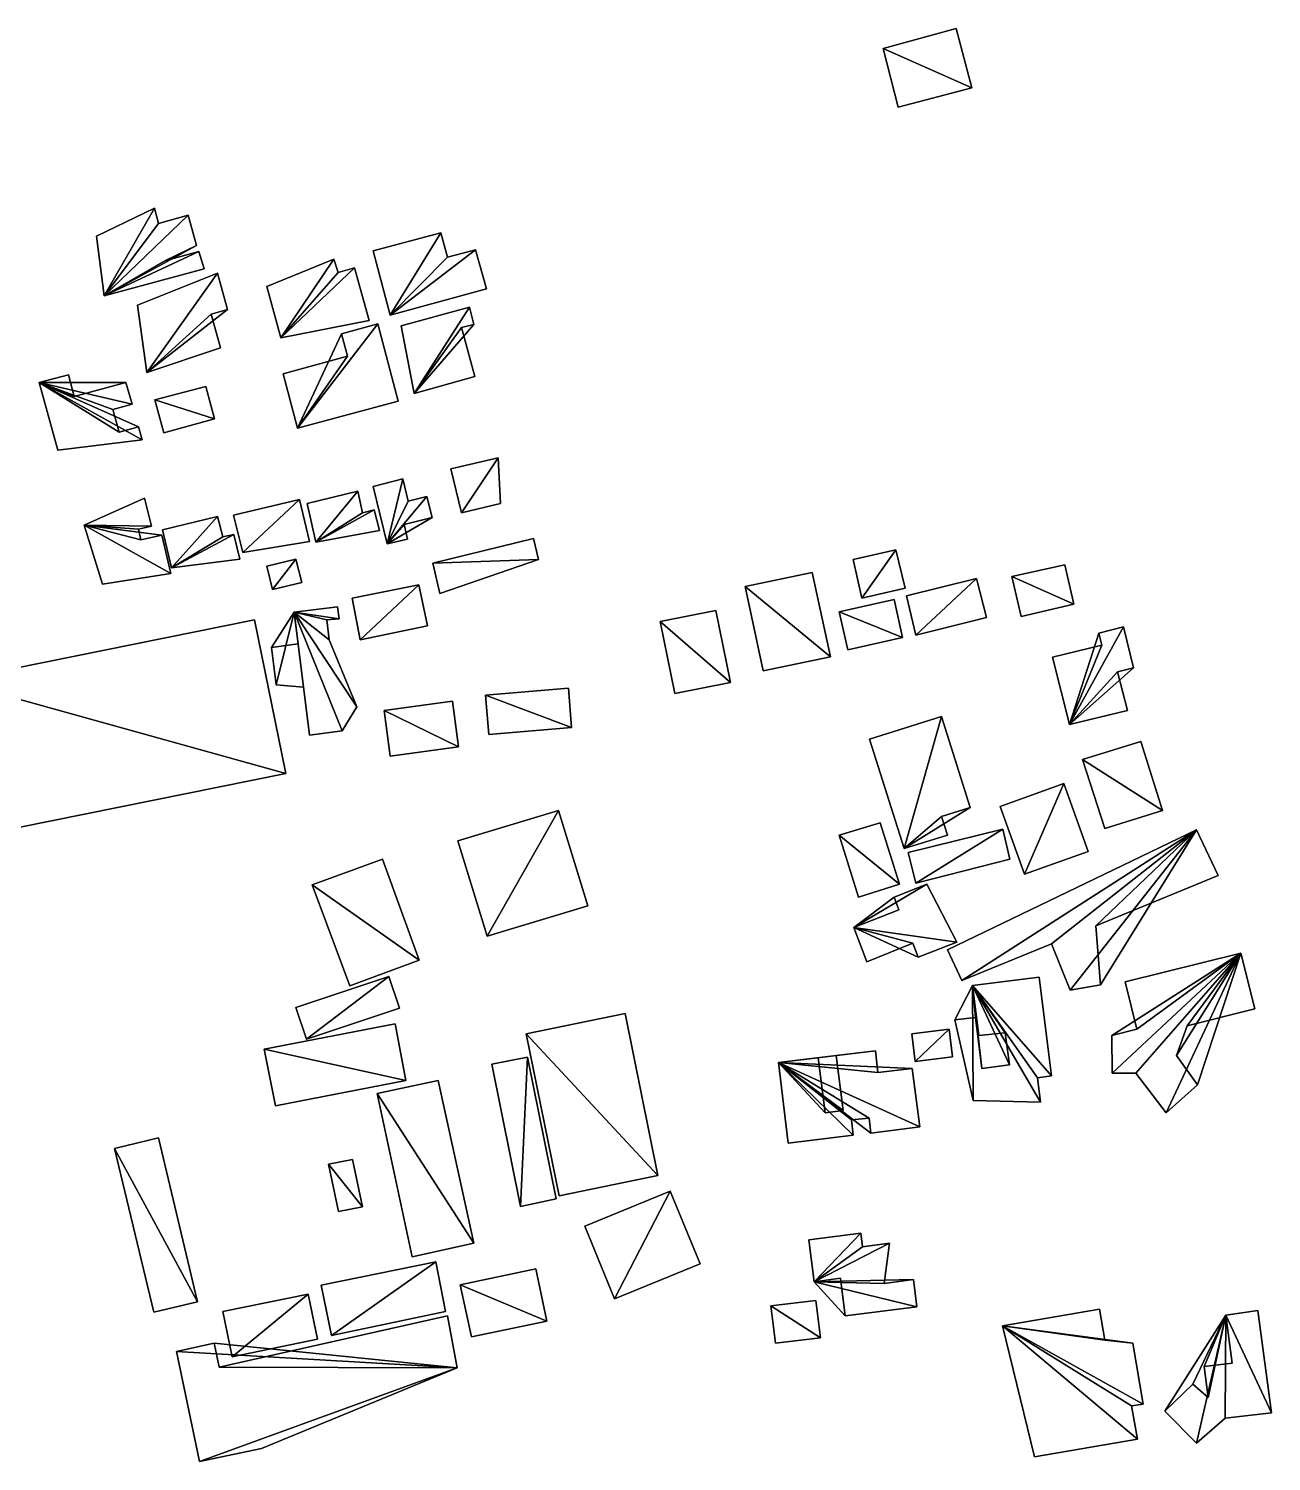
# Model space of a CAD drawing. Header units: metres. Extents: x -3947 to 4280, y -3529 to 2326.
# Drawn here: x -705.7 to -493.2, y -3528.9 to -3283.9 of the extents above; entities that cross this region are included whole.
import ezdxf

# ---------------------------------------------------------------- set-up
doc = ezdxf.new("R2010")
doc.units = ezdxf.units.M

msp = doc.modelspace()

# ---------------------------------------------------------------- linework, layer by layer
at = {"layer": 'MUROS'}
for points in [[(-559.6, -3287.3), (-547.1, -3283.9), (-547.1, -3283.9, 5), (-559.6, -3287.3, 5)], [(-547.1, -3283.9), (-544.4, -3294), (-544.4, -3294, 5), (-547.1, -3283.9, 5)], [(-557, -3297.3), (-559.6, -3287.3), (-559.6, -3287.3, 5), (-557, -3297.3, 5)], [(-544.4, -3294), (-557, -3297.3), (-557, -3297.3, 5), (-544.4, -3294, 5)], [(-694.1, -3319.4), (-684.2, -3314.6), (-684.2, -3314.6, 5), (-694.1, -3319.4, 5)], [(-684.2, -3314.6), (-683.5, -3317.2), (-683.5, -3317.2, 5), (-684.2, -3314.6, 5)], [(-683.5, -3317.2), (-678.4, -3315.8), (-678.4, -3315.8, 5), (-683.5, -3317.2, 5)], [(-678.4, -3315.8), (-677, -3321), (-677, -3321, 5), (-678.4, -3315.8, 5)], [(-692.8, -3329.6), (-694.1, -3319.4), (-694.1, -3319.4, 5), (-692.8, -3329.6, 5)], [(-646.8, -3321.9), (-635.2, -3318.8), (-635.2, -3318.8, 5), (-646.8, -3321.9, 5)], [(-635.2, -3318.8), (-634.1, -3323), (-634.1, -3323, 5), (-635.2, -3318.8, 5)], [(-677, -3321), (-682.4, -3323.6), (-682.4, -3323.6, 5), (-677, -3321, 5)], [(-682.4, -3323.6), (-676.6, -3322), (-676.6, -3322, 5), (-682.4, -3323.6, 5)], [(-676.6, -3322), (-675.7, -3325), (-675.7, -3325, 5), (-676.6, -3322, 5)], [(-643.9, -3332.9), (-646.8, -3321.9), (-646.8, -3321.9, 5), (-643.9, -3332.9, 5)], [(-634.1, -3323), (-629.3, -3321.7), (-629.3, -3321.7, 5), (-634.1, -3323, 5)], [(-629.3, -3321.7), (-627.4, -3328.4), (-627.4, -3328.4, 5), (-629.3, -3321.7, 5)], [(-665, -3328), (-653.5, -3323.3), (-653.5, -3323.3, 5), (-665, -3328, 5)], [(-653.5, -3323.3), (-652.8, -3325.6), (-652.8, -3325.6, 5), (-653.5, -3323.3, 5)], [(-675.7, -3325), (-692.8, -3329.6), (-692.8, -3329.6, 5), (-675.7, -3325, 5)], [(-687.1, -3331.2), (-673.4, -3325.7), (-673.4, -3325.7, 5), (-687.1, -3331.2, 5)], [(-673.4, -3325.7), (-671.7, -3331.9), (-671.7, -3331.9, 5), (-673.4, -3325.7, 5)], [(-652.8, -3325.6), (-650, -3324.8), (-650, -3324.8, 5), (-652.8, -3325.6, 5)], [(-650, -3324.8), (-647.5, -3333.8), (-647.5, -3333.8, 5), (-650, -3324.8, 5)], [(-662.6, -3336.8), (-665, -3328), (-665, -3328, 5), (-662.6, -3336.8, 5)], [(-627.4, -3328.4), (-643.9, -3332.9), (-643.9, -3332.9, 5), (-627.4, -3328.4, 5)], [(-685.5, -3342.7), (-687.1, -3331.2), (-687.1, -3331.2, 5), (-685.5, -3342.7, 5)], [(-671.7, -3331.9), (-674.5, -3332.7), (-674.5, -3332.7, 5), (-671.7, -3331.9, 5)], [(-642, -3334.7), (-630.3, -3331.5), (-630.3, -3331.5, 5), (-642, -3334.7, 5)], [(-630.3, -3331.5), (-629.6, -3334.5), (-629.6, -3334.5, 5), (-630.3, -3331.5, 5)], [(-674.5, -3332.7), (-672.9, -3338.5), (-672.9, -3338.5, 5), (-674.5, -3332.7, 5)], [(-647.5, -3333.8), (-662.6, -3336.8), (-662.6, -3336.8, 5), (-647.5, -3333.8, 5)], [(-652.2, -3336.1), (-646, -3334.4), (-646, -3334.4, 5), (-652.2, -3336.1, 5)], [(-646, -3334.4), (-642.5, -3347.6), (-642.5, -3347.6, 5), (-646, -3334.4, 5)], [(-651.2, -3339.9), (-652.2, -3336.1), (-652.2, -3336.1, 5), (-651.2, -3339.9, 5)], [(-639.8, -3346.3), (-642, -3334.7), (-642, -3334.7, 5), (-639.8, -3346.3, 5)], [(-629.6, -3334.5), (-631.7, -3335), (-631.7, -3335, 5), (-629.6, -3334.5, 5)], [(-631.7, -3335), (-629.4, -3343.4), (-629.4, -3343.4, 5), (-631.7, -3335, 5)], [(-672.9, -3338.5), (-685.5, -3342.7), (-685.5, -3342.7, 5), (-672.9, -3338.5, 5)], [(-662.2, -3342.9), (-651.2, -3339.9), (-651.2, -3339.9, 5), (-662.2, -3342.9, 5)], [(-703.9, -3344.4), (-698.9, -3343.1), (-698.9, -3343.1, 5), (-703.9, -3344.4, 5)], [(-698.9, -3343.1), (-697.9, -3346.8), (-697.9, -3346.8, 5), (-698.9, -3343.1, 5)], [(-659.7, -3352.2), (-662.2, -3342.9), (-662.2, -3342.9, 5), (-659.7, -3352.2, 5)], [(-629.4, -3343.4), (-639.8, -3346.3), (-639.8, -3346.3, 5), (-629.4, -3343.4, 5)], [(-700.7, -3356), (-703.9, -3344.4), (-703.9, -3344.4, 5), (-700.7, -3356, 5)], [(-697.9, -3346.8), (-689.1, -3344.4), (-689.1, -3344.4, 5), (-697.9, -3346.8, 5)], [(-689.1, -3344.4), (-688, -3348.1), (-688, -3348.1, 5), (-689.1, -3344.4, 5)], [(-684.1, -3347.4), (-675.4, -3345.1), (-675.4, -3345.1, 5), (-684.1, -3347.4, 5)], [(-675.4, -3345.1), (-673.9, -3350.6), (-673.9, -3350.6, 5), (-675.4, -3345.1, 5)], [(-688, -3348.1), (-691.3, -3349), (-691.3, -3349, 5), (-688, -3348.1, 5)], [(-691.3, -3349), (-690.2, -3352.9), (-690.2, -3352.9, 5), (-691.3, -3349, 5)], [(-682.6, -3353), (-684.1, -3347.4), (-684.1, -3347.4, 5), (-682.6, -3353, 5)], [(-642.5, -3347.6), (-659.7, -3352.2), (-659.7, -3352.2, 5), (-642.5, -3347.6, 5)], [(-673.9, -3350.6), (-682.6, -3353), (-682.6, -3353, 5), (-673.9, -3350.6, 5)], [(-690.2, -3352.9), (-686.9, -3352), (-686.9, -3352, 5), (-690.2, -3352.9, 5)], [(-686.9, -3352), (-686.3, -3354.2), (-686.3, -3354.2, 5), (-686.9, -3352, 5)], [(-686.3, -3354.2), (-700.7, -3356), (-700.7, -3356, 5), (-686.3, -3354.2, 5)], [(-633.5, -3359.2), (-625.4, -3357.3), (-625.4, -3357.3, 5), (-633.5, -3359.2, 5)], [(-625.4, -3357.3), (-625, -3365.1), (-625, -3365.1, 5), (-625.4, -3357.3, 5)], [(-646.8, -3362.2), (-641.7, -3360.9), (-641.7, -3360.9, 5), (-646.8, -3362.2, 5)], [(-641.7, -3360.9), (-640.8, -3364.7), (-640.8, -3364.7, 5), (-641.7, -3360.9, 5)], [(-631.7, -3366.7), (-633.5, -3359.2), (-633.5, -3359.2, 5), (-631.7, -3366.7, 5)], [(-658.1, -3365.1), (-649.4, -3363), (-649.4, -3363, 5), (-658.1, -3365.1, 5)], [(-649.4, -3363), (-648.6, -3366.7), (-648.6, -3366.7, 5), (-649.4, -3363, 5)], [(-644.4, -3372), (-646.8, -3362.2), (-646.8, -3362.2, 5), (-644.4, -3372, 5)], [(-696.2, -3368.8), (-685.9, -3364.2), (-685.9, -3364.2, 5), (-696.2, -3368.8, 5)], [(-685.9, -3364.2), (-684.7, -3369), (-684.7, -3369, 5), (-685.9, -3364.2, 5)], [(-670.7, -3367.1), (-659.4, -3364.4), (-659.4, -3364.4, 5), (-670.7, -3367.1, 5)], [(-659.4, -3364.4), (-657.7, -3371.6), (-657.7, -3371.6, 5), (-659.4, -3364.4, 5)], [(-656.6, -3371.7), (-658.1, -3365.1), (-658.1, -3365.1, 5), (-656.6, -3371.7, 5)], [(-648.6, -3366.7), (-646.6, -3366.2), (-646.6, -3366.2, 5), (-648.6, -3366.7, 5)], [(-646.6, -3366.2), (-645.7, -3369.7), (-645.7, -3369.7, 5), (-646.6, -3366.2, 5)], [(-640.8, -3364.7), (-637.6, -3363.9), (-637.6, -3363.9, 5), (-640.8, -3364.7, 5)], [(-637.6, -3363.9), (-636.7, -3367.5), (-636.7, -3367.5, 5), (-637.6, -3363.9, 5)], [(-625, -3365.1), (-631.7, -3366.7), (-631.7, -3366.7, 5), (-625, -3365.1, 5)], [(-682.8, -3369.6), (-673.4, -3367.3), (-673.4, -3367.3, 5), (-682.8, -3369.6, 5)], [(-673.4, -3367.3), (-672.5, -3370.8), (-672.5, -3370.8, 5), (-673.4, -3367.3, 5)], [(-669.1, -3373.5), (-670.7, -3367.1), (-670.7, -3367.1, 5), (-669.1, -3373.5, 5)], [(-636.7, -3367.5), (-641.5, -3368.7), (-641.5, -3368.7, 5), (-636.7, -3367.5, 5)], [(-641.5, -3368.7), (-640.9, -3371.2), (-640.9, -3371.2, 5), (-641.5, -3368.7, 5)], [(-693.1, -3378.9), (-696.2, -3368.8), (-696.2, -3368.8, 5), (-693.1, -3378.9, 5)], [(-684.7, -3369), (-686.9, -3369.5), (-686.9, -3369.5, 5), (-684.7, -3369, 5)], [(-686.9, -3369.5), (-686.5, -3371.3), (-686.5, -3371.3, 5), (-686.9, -3369.5, 5)], [(-686.5, -3371.3), (-682.9, -3370.5), (-682.9, -3370.5, 5), (-686.5, -3371.3, 5)], [(-682.9, -3370.5), (-681.4, -3377.1), (-681.4, -3377.1, 5), (-682.9, -3370.5, 5)], [(-681.3, -3376.1), (-682.8, -3369.6), (-682.8, -3369.6, 5), (-681.3, -3376.1, 5)], [(-672.5, -3370.8), (-670.6, -3370.4), (-670.6, -3370.4, 5), (-672.5, -3370.8, 5)], [(-670.6, -3370.4), (-669.6, -3374.6), (-669.6, -3374.6, 5), (-670.6, -3370.4, 5)], [(-645.7, -3369.7), (-656.6, -3371.7), (-656.6, -3371.7, 5), (-645.7, -3369.7, 5)], [(-640.9, -3371.2), (-644.4, -3372), (-644.4, -3372, 5), (-640.9, -3371.2, 5)], [(-636.6, -3375.3), (-619.4, -3371.1), (-619.4, -3371.1, 5), (-636.6, -3375.3, 5)], [(-619.4, -3371.1), (-618.5, -3374.7), (-618.5, -3374.7, 5), (-619.4, -3371.1, 5)], [(-657.7, -3371.6), (-669.1, -3373.5), (-669.1, -3373.5, 5), (-657.7, -3371.6, 5)], [(-564.7, -3374.7), (-557.4, -3373), (-557.4, -3373, 5), (-564.7, -3374.7, 5)], [(-557.4, -3373), (-555.8, -3379.6), (-555.8, -3379.6, 5), (-557.4, -3373, 5)], [(-669.6, -3374.6), (-681.3, -3376.1), (-681.3, -3376.1, 5), (-669.6, -3374.6, 5)], [(-665, -3375.8), (-660, -3374.6), (-660, -3374.6, 5), (-665, -3375.8, 5)], [(-664, -3379.8), (-665, -3375.8), (-665, -3375.8, 5), (-664, -3379.8, 5)], [(-660, -3374.6), (-659, -3378.6), (-659, -3378.6, 5), (-660, -3374.6, 5)], [(-635.4, -3380.5), (-636.6, -3375.3), (-636.6, -3375.3, 5), (-635.4, -3380.5, 5)], [(-618.5, -3374.7), (-635.4, -3380.5), (-635.4, -3380.5, 5), (-618.5, -3374.7, 5)], [(-563.2, -3381.3), (-564.7, -3374.7), (-564.7, -3374.7, 5), (-563.2, -3381.3, 5)], [(-537.6, -3377.6), (-528.5, -3375.6), (-528.5, -3375.6, 5), (-537.6, -3377.6, 5)], [(-528.5, -3375.6), (-527, -3382.3), (-527, -3382.3, 5), (-528.5, -3375.6, 5)], [(-681.4, -3377.1), (-693.1, -3378.9), (-693.1, -3378.9, 5), (-681.4, -3377.1, 5)], [(-583.2, -3379.3), (-571.7, -3376.9), (-571.7, -3376.9, 5), (-583.2, -3379.3, 5)], [(-571.7, -3376.9), (-568.6, -3391.3), (-568.6, -3391.3, 5), (-571.7, -3376.9, 5)], [(-555.6, -3380.9), (-543.6, -3377.9), (-543.6, -3377.9, 5), (-555.6, -3380.9, 5)], [(-543.6, -3377.9), (-541.9, -3384.6), (-541.9, -3384.6, 5), (-543.6, -3377.9, 5)], [(-536, -3384.4), (-537.6, -3377.6), (-537.6, -3377.6, 5), (-536, -3384.4, 5)], [(-659, -3378.6), (-664, -3379.8), (-664, -3379.8, 5), (-659, -3378.6, 5)], [(-650.4, -3381.3), (-639, -3379), (-639, -3379, 5), (-650.4, -3381.3, 5)], [(-639, -3379), (-637.5, -3386), (-637.5, -3386, 5), (-639, -3379, 5)], [(-580.1, -3393.7), (-583.2, -3379.3), (-583.2, -3379.3, 5), (-580.1, -3393.7, 5)], [(-555.8, -3379.6), (-563.2, -3381.3), (-563.2, -3381.3, 5), (-555.8, -3379.6, 5)], [(-554, -3387.6), (-555.6, -3380.9), (-555.6, -3380.9, 5), (-554, -3387.6, 5)], [(-660.3, -3383.7), (-652.9, -3382.8), (-652.9, -3382.8, 5), (-660.3, -3383.7, 5)], [(-652.9, -3382.8), (-652.6, -3384.8), (-652.6, -3384.8, 5), (-652.9, -3382.8, 5)], [(-649, -3388.4), (-650.4, -3381.3), (-650.4, -3381.3, 5), (-649, -3388.4, 5)], [(-597.7, -3385.3), (-588.2, -3383.4), (-588.2, -3383.4, 5), (-597.7, -3385.3, 5)], [(-588.2, -3383.4), (-585.7, -3395.7), (-585.7, -3395.7, 5), (-588.2, -3383.4, 5)], [(-567.1, -3383.6), (-557.7, -3381.5), (-557.7, -3381.5, 5), (-567.1, -3383.6, 5)], [(-557.7, -3381.5), (-556.3, -3388), (-556.3, -3388, 5), (-557.7, -3381.5, 5)], [(-527, -3382.3), (-536, -3384.4), (-536, -3384.4, 5), (-527, -3382.3, 5)], [(-718.7, -3395.4), (-667.1, -3385), (-667.1, -3385, 5), (-718.7, -3395.4, 5)], [(-667.1, -3385), (-661.7, -3411.3), (-661.7, -3411.3, 5), (-667.1, -3385, 5)], [(-659.6, -3389.1), (-660.3, -3383.7), (-660.3, -3383.7, 5), (-659.6, -3389.1, 5)], [(-652.6, -3384.8), (-654.7, -3385), (-654.7, -3385, 5), (-652.6, -3384.8, 5)], [(-654.7, -3385), (-654.3, -3388.4), (-654.3, -3388.4, 5), (-654.7, -3385, 5)], [(-595.2, -3397.6), (-597.7, -3385.3), (-597.7, -3385.3, 5), (-595.2, -3397.6, 5)], [(-565.6, -3390.1), (-567.1, -3383.6), (-567.1, -3383.6, 5), (-565.6, -3390.1, 5)], [(-541.9, -3384.6), (-554, -3387.6), (-554, -3387.6, 5), (-541.9, -3384.6, 5)], [(-637.5, -3386), (-649, -3388.4), (-649, -3388.4, 5), (-637.5, -3386, 5)], [(-556.3, -3388), (-565.6, -3390.1), (-565.6, -3390.1, 5), (-556.3, -3388, 5)], [(-522.7, -3387.3), (-518.5, -3386.2), (-518.5, -3386.2, 5), (-522.7, -3387.3, 5)], [(-522.2, -3389.3), (-522.7, -3387.3), (-522.7, -3387.3, 5), (-522.2, -3389.3, 5)], [(-518.5, -3386.2), (-516.8, -3393.2), (-516.8, -3393.2, 5), (-518.5, -3386.2, 5)], [(-664.2, -3389.7), (-659.6, -3389.1), (-659.6, -3389.1, 5), (-664.2, -3389.7, 5)], [(-663.4, -3396.1), (-664.2, -3389.7), (-664.2, -3389.7, 5), (-663.4, -3396.1, 5)], [(-654.3, -3388.4), (-649.6, -3399.9), (-649.6, -3399.9, 5), (-654.3, -3388.4, 5)], [(-530.6, -3391.4), (-522.2, -3389.3), (-522.2, -3389.3, 5), (-530.6, -3391.4, 5)], [(-568.6, -3391.3), (-580.1, -3393.7), (-580.1, -3393.7, 5), (-568.6, -3391.3, 5)], [(-527.7, -3402.9), (-530.6, -3391.4), (-530.6, -3391.4, 5), (-527.7, -3402.9, 5)], [(-516.8, -3393.2), (-519.5, -3393.9), (-519.5, -3393.9, 5), (-516.8, -3393.2, 5)], [(-585.7, -3395.7), (-595.2, -3397.6), (-595.2, -3397.6, 5), (-585.7, -3395.7, 5)], [(-519.5, -3393.9), (-517.8, -3400.5), (-517.8, -3400.5, 5), (-519.5, -3393.9, 5)], [(-658.7, -3396.5), (-663.4, -3396.1), (-663.4, -3396.1, 5), (-658.7, -3396.5, 5)], [(-657.7, -3404.7), (-658.7, -3396.5), (-658.7, -3396.5, 5), (-657.7, -3404.7, 5)], [(-627.6, -3397.9), (-613.4, -3396.7), (-613.4, -3396.7, 5), (-627.6, -3397.9, 5)], [(-627, -3404.6), (-627.6, -3397.9), (-627.6, -3397.9, 5), (-627, -3404.6, 5)], [(-613.4, -3396.7), (-612.9, -3403.4), (-612.9, -3403.4, 5), (-613.4, -3396.7, 5)], [(-649.6, -3399.9), (-652.1, -3404), (-652.1, -3404, 5), (-649.6, -3399.9, 5)], [(-644.9, -3400.5), (-633.2, -3398.9), (-633.2, -3398.9, 5), (-644.9, -3400.5, 5)], [(-643.9, -3408.3), (-644.9, -3400.5), (-644.9, -3400.5, 5), (-643.9, -3408.3, 5)], [(-633.2, -3398.9), (-632.2, -3406.7), (-632.2, -3406.7, 5), (-633.2, -3398.9, 5)], [(-517.8, -3400.5), (-527.7, -3402.9), (-527.7, -3402.9, 5), (-517.8, -3400.5, 5)], [(-561.9, -3405.4), (-549.6, -3401.5), (-549.6, -3401.5, 5), (-561.9, -3405.4, 5)], [(-549.6, -3401.5), (-544.7, -3417.1), (-544.7, -3417.1, 5), (-549.6, -3401.5, 5)], [(-652.1, -3404), (-657.7, -3404.7), (-657.7, -3404.7, 5), (-652.1, -3404, 5)], [(-612.9, -3403.4), (-627, -3404.6), (-627, -3404.6, 5), (-612.9, -3403.4, 5)], [(-556, -3424.1), (-561.9, -3405.4), (-561.9, -3405.4, 5), (-556, -3424.1, 5)], [(-632.2, -3406.7), (-643.9, -3408.3), (-643.9, -3408.3, 5), (-632.2, -3406.7, 5)], [(-525.5, -3408.9), (-515.5, -3405.8), (-515.5, -3405.8, 5), (-525.5, -3408.9, 5)], [(-515.5, -3405.8), (-511.8, -3417.6), (-511.8, -3417.6, 5), (-515.5, -3405.8, 5)], [(-521.7, -3420.7), (-525.5, -3408.9), (-525.5, -3408.9, 5), (-521.7, -3420.7, 5)], [(-661.7, -3411.3), (-713.4, -3421.7), (-713.4, -3421.7, 5), (-661.7, -3411.3, 5)], [(-539.6, -3416.9), (-528.7, -3413), (-528.7, -3413, 5), (-539.6, -3416.9, 5)], [(-528.7, -3413), (-524.5, -3424.6), (-524.5, -3424.6, 5), (-528.7, -3413, 5)], [(-632.3, -3422.8), (-615.1, -3417.6), (-615.1, -3417.6, 5), (-632.3, -3422.8, 5)], [(-615.1, -3417.6), (-610.1, -3433.9), (-610.1, -3433.9, 5), (-615.1, -3417.6, 5)], [(-544.7, -3417.1), (-549.6, -3418.6), (-549.6, -3418.6, 5), (-544.7, -3417.1, 5)], [(-535.4, -3428.5), (-539.6, -3416.9), (-539.6, -3416.9, 5), (-535.4, -3428.5, 5)], [(-511.8, -3417.6), (-521.7, -3420.7), (-521.7, -3420.7, 5), (-511.8, -3417.6, 5)], [(-567.1, -3421.8), (-560.1, -3419.7), (-560.1, -3419.7, 5), (-567.1, -3421.8, 5)], [(-560.1, -3419.7), (-556.8, -3430.2), (-556.8, -3430.2, 5), (-560.1, -3419.7, 5)], [(-549.6, -3418.6), (-548.6, -3421.8), (-548.6, -3421.8, 5), (-549.6, -3418.6, 5)], [(-563.8, -3432.4), (-567.1, -3421.8), (-567.1, -3421.8, 5), (-563.8, -3432.4, 5)], [(-548.6, -3421.8), (-556, -3424.1), (-556, -3424.1, 5), (-548.6, -3421.8, 5)], [(-555.3, -3424.8), (-539.1, -3420.8), (-539.1, -3420.8, 5), (-555.3, -3424.8, 5)], [(-548.6, -3441.4), (-506, -3420.9), (-506, -3420.9, 5), (-548.6, -3441.4, 5)], [(-539.1, -3420.8), (-537.9, -3425.9), (-537.9, -3425.9, 5), (-539.1, -3420.8, 5)], [(-506, -3420.9), (-502.3, -3428.7), (-502.3, -3428.7, 5), (-506, -3420.9, 5)], [(-627.3, -3439.1), (-632.3, -3422.8), (-632.3, -3422.8, 5), (-627.3, -3439.1, 5)], [(-554, -3430), (-555.3, -3424.8), (-555.3, -3424.8, 5), (-554, -3430, 5)], [(-524.5, -3424.6), (-535.4, -3428.5), (-535.4, -3428.5, 5), (-524.5, -3424.6, 5)], [(-657.2, -3430.3), (-645.2, -3425.9), (-645.2, -3425.9, 5), (-657.2, -3430.3, 5)], [(-645.2, -3425.9), (-638.9, -3443.2), (-638.9, -3443.2, 5), (-645.2, -3425.9, 5)], [(-537.9, -3425.9), (-554, -3430), (-554, -3430, 5), (-537.9, -3425.9, 5)], [(-502.3, -3428.7), (-523.2, -3437.3), (-523.2, -3437.3, 5), (-502.3, -3428.7, 5)], [(-650.8, -3447.6), (-657.2, -3430.3), (-657.2, -3430.3, 5), (-650.8, -3447.6, 5)], [(-556.8, -3430.2), (-563.8, -3432.4), (-563.8, -3432.4, 5), (-556.8, -3430.2, 5)], [(-557.7, -3432.4), (-552.1, -3430.2), (-552.1, -3430.2, 5), (-557.7, -3432.4, 5)], [(-556.9, -3434.6), (-557.7, -3432.4), (-557.7, -3432.4, 5), (-556.9, -3434.6, 5)], [(-552.1, -3430.2), (-547, -3440.1), (-547, -3440.1, 5), (-552.1, -3430.2, 5)], [(-610.1, -3433.9), (-627.3, -3439.1), (-627.3, -3439.1, 5), (-610.1, -3433.9, 5)], [(-564.6, -3437.6), (-556.9, -3434.6), (-556.9, -3434.6, 5), (-564.6, -3437.6, 5)], [(-523.2, -3437.3), (-522.4, -3447.4), (-522.4, -3447.4, 5), (-523.2, -3437.3, 5)], [(-562.4, -3443.5), (-564.6, -3437.6), (-564.6, -3437.6, 5), (-562.4, -3443.5, 5)], [(-554.5, -3440.3), (-562.4, -3443.5), (-562.4, -3443.5, 5), (-554.5, -3440.3, 5)], [(-553.6, -3442.7), (-554.5, -3440.3), (-554.5, -3440.3, 5), (-553.6, -3442.7, 5)], [(-547, -3440.1), (-553.6, -3442.7), (-553.6, -3442.7, 5), (-547, -3440.1, 5)], [(-546.1, -3446.7), (-548.6, -3441.4), (-548.6, -3441.4, 5), (-546.1, -3446.7, 5)], [(-530.8, -3440.4), (-546.1, -3446.7), (-546.1, -3446.7, 5), (-530.8, -3440.4, 5)], [(-527.6, -3448.3), (-530.8, -3440.4), (-530.8, -3440.4, 5), (-527.6, -3448.3, 5)], [(-518.2, -3446.9), (-498.4, -3442), (-498.4, -3442, 5), (-518.2, -3446.9, 5)], [(-498.4, -3442), (-496, -3451.5), (-496, -3451.5, 5), (-498.4, -3442, 5)], [(-638.9, -3443.2), (-650.8, -3447.6), (-650.8, -3447.6, 5), (-638.9, -3443.2, 5)], [(-660, -3451.3), (-644.1, -3446), (-644.1, -3446, 5), (-660, -3451.3, 5)], [(-644.1, -3446), (-642.3, -3451.4), (-642.3, -3451.4, 5), (-644.1, -3446, 5)], [(-544.3, -3447.5), (-532.9, -3446.1), (-532.9, -3446.1, 5), (-544.3, -3447.5, 5)], [(-532.9, -3446.1), (-530.8, -3463), (-530.8, -3463, 5), (-532.9, -3446.1, 5)], [(-516.2, -3455), (-518.2, -3446.9), (-518.2, -3446.9, 5), (-516.2, -3455, 5)], [(-543.2, -3456.1), (-544.3, -3447.5), (-544.3, -3447.5, 5), (-543.2, -3456.1, 5)], [(-522.4, -3447.4), (-527.6, -3448.3), (-527.6, -3448.3, 5), (-522.4, -3447.4, 5)], [(-658.2, -3456.7), (-660, -3451.3), (-660, -3451.3, 5), (-658.2, -3456.7, 5)], [(-642.3, -3451.4), (-658.2, -3456.7), (-658.2, -3456.7, 5), (-642.3, -3451.4, 5)], [(-496, -3451.5), (-507.6, -3454.4), (-507.6, -3454.4, 5), (-496, -3451.5, 5)], [(-665.4, -3458.4), (-643, -3454.1), (-643, -3454.1, 5), (-665.4, -3458.4, 5)], [(-643, -3454.1), (-641.2, -3463.8), (-641.2, -3463.8, 5), (-643, -3454.1, 5)], [(-620.6, -3455.8), (-603.7, -3452.3), (-603.7, -3452.3, 5), (-620.6, -3455.8, 5)], [(-603.7, -3452.3), (-598.1, -3480), (-598.1, -3480, 5), (-603.7, -3452.3, 5)], [(-547.3, -3453.4), (-543.8, -3453), (-543.8, -3453, 5), (-547.3, -3453.4, 5)], [(-544.2, -3467.2), (-547.3, -3453.4), (-547.3, -3453.4, 5), (-544.2, -3467.2, 5)], [(-543.8, -3453), (-542.7, -3461.7), (-542.7, -3461.7, 5), (-543.8, -3453, 5)], [(-507.6, -3454.4), (-509.4, -3459.5), (-509.4, -3459.5, 5), (-507.6, -3454.4, 5)], [(-615, -3483.5), (-620.6, -3455.8), (-620.6, -3455.8, 5), (-615, -3483.5, 5)], [(-554.7, -3455.8), (-548.3, -3455), (-548.3, -3455, 5), (-554.7, -3455.8, 5)], [(-554.1, -3460.5), (-554.7, -3455.8), (-554.7, -3455.8, 5), (-554.1, -3460.5, 5)], [(-548.3, -3455), (-547.7, -3459.7), (-547.7, -3459.7, 5), (-548.3, -3455, 5)], [(-538.7, -3455.6), (-543.2, -3456.1), (-543.2, -3456.1, 5), (-538.7, -3455.6, 5)], [(-538, -3461.1), (-538.7, -3455.6), (-538.7, -3455.6, 5), (-538, -3461.1, 5)], [(-520.5, -3456.1), (-516.2, -3455), (-516.2, -3455, 5), (-520.5, -3456.1, 5)], [(-520.4, -3462.5), (-520.5, -3456.1), (-520.5, -3456.1, 5), (-520.4, -3462.5, 5)], [(-663.5, -3468.1), (-665.4, -3458.4), (-665.4, -3458.4, 5), (-663.5, -3468.1, 5)], [(-567.6, -3459.5), (-560.9, -3458.7), (-560.9, -3458.7, 5), (-567.6, -3459.5, 5)], [(-560.9, -3458.7), (-560.5, -3462.4), (-560.5, -3462.4, 5), (-560.9, -3458.7, 5)], [(-626.5, -3461), (-620.4, -3459.8), (-620.4, -3459.8, 5), (-626.5, -3461, 5)], [(-621.6, -3485.3), (-626.5, -3461), (-626.5, -3461, 5), (-621.6, -3485.3, 5)], [(-620.4, -3459.8), (-615.5, -3484), (-615.5, -3484, 5), (-620.4, -3459.8, 5)], [(-577.5, -3460.7), (-570.7, -3459.9), (-570.7, -3459.9, 5), (-577.5, -3460.7, 5)], [(-575.8, -3474.5), (-577.5, -3460.7), (-577.5, -3460.7, 5), (-575.8, -3474.5, 5)], [(-570.7, -3459.9), (-569.5, -3469.3), (-569.5, -3469.3, 5), (-570.7, -3459.9, 5)], [(-566.4, -3468.9), (-567.6, -3459.5), (-567.6, -3459.5, 5), (-566.4, -3468.9, 5)], [(-560.5, -3462.4), (-554.6, -3461.7), (-554.6, -3461.7, 5), (-560.5, -3462.4, 5)], [(-554.6, -3461.7), (-553.3, -3471.7), (-553.3, -3471.7, 5), (-554.6, -3461.7, 5)], [(-547.7, -3459.7), (-554.1, -3460.5), (-554.1, -3460.5, 5), (-547.7, -3459.7, 5)], [(-542.7, -3461.7), (-538, -3461.1), (-538, -3461.1, 5), (-542.7, -3461.7, 5)], [(-509.4, -3459.5), (-505.8, -3464.5), (-505.8, -3464.5, 5), (-509.4, -3459.5, 5)], [(-641.2, -3463.8), (-663.5, -3468.1), (-663.5, -3468.1, 5), (-641.2, -3463.8, 5)], [(-646.1, -3466), (-635.7, -3463.8), (-635.7, -3463.8, 5), (-646.1, -3466, 5)], [(-635.7, -3463.8), (-629.6, -3491.6), (-629.6, -3491.6, 5), (-635.7, -3463.8, 5)], [(-530.8, -3463), (-533.2, -3463.3), (-533.2, -3463.3, 5), (-530.8, -3463, 5)], [(-533.2, -3463.3), (-532.7, -3467.5), (-532.7, -3467.5, 5), (-533.2, -3463.3, 5)], [(-516.4, -3462.5), (-520.4, -3462.5), (-520.4, -3462.5, 5), (-516.4, -3462.5, 5)], [(-511.2, -3469.3), (-516.4, -3462.5), (-516.4, -3462.5, 5), (-511.2, -3469.3, 5)], [(-640.1, -3493.9), (-646.1, -3466), (-646.1, -3466, 5), (-640.1, -3493.9, 5)], [(-505.8, -3464.5), (-511.2, -3469.3), (-511.2, -3469.3, 5), (-505.8, -3464.5, 5)], [(-569.5, -3469.3), (-566.4, -3468.9), (-566.4, -3468.9, 5), (-569.5, -3469.3, 5)], [(-532.7, -3467.5), (-544.2, -3467.2), (-544.2, -3467.2, 5), (-532.7, -3467.5, 5)], [(-562, -3470.2), (-565, -3470.5), (-565, -3470.5, 5), (-562, -3470.2, 5)], [(-565, -3470.5), (-564.7, -3473.1), (-564.7, -3473.1, 5), (-565, -3470.5, 5)], [(-561.7, -3472.8), (-562, -3470.2), (-562, -3470.2, 5), (-561.7, -3472.8, 5)], [(-691, -3475.4), (-683.5, -3473.6), (-683.5, -3473.6, 5), (-691, -3475.4, 5)], [(-683.5, -3473.6), (-676.8, -3501.6), (-676.8, -3501.6, 5), (-683.5, -3473.6, 5)], [(-564.7, -3473.1), (-575.8, -3474.5), (-575.8, -3474.5, 5), (-564.7, -3473.1, 5)], [(-553.3, -3471.7), (-561.7, -3472.8), (-561.7, -3472.8, 5), (-553.3, -3471.7, 5)], [(-684.3, -3503.4), (-691, -3475.4), (-691, -3475.4, 5), (-684.3, -3503.4, 5)], [(-654.4, -3478.1), (-650.3, -3477.3), (-650.3, -3477.3, 5), (-654.4, -3478.1, 5)], [(-652.7, -3486.2), (-654.4, -3478.1), (-654.4, -3478.1, 5), (-652.7, -3486.2, 5)], [(-650.3, -3477.3), (-648.6, -3485.4), (-648.6, -3485.4, 5), (-650.3, -3477.3, 5)], [(-598.1, -3480), (-615, -3483.5), (-615, -3483.5, 5), (-598.1, -3480, 5)], [(-610.6, -3488.7), (-596, -3482.7), (-596, -3482.7, 5), (-610.6, -3488.7, 5)], [(-596, -3482.7), (-590.9, -3495.1), (-590.9, -3495.1, 5), (-596, -3482.7, 5)], [(-648.6, -3485.4), (-652.7, -3486.2), (-652.7, -3486.2, 5), (-648.6, -3485.4, 5)], [(-615.5, -3484), (-621.6, -3485.3), (-621.6, -3485.3, 5), (-615.5, -3484, 5)], [(-605.5, -3501.1), (-610.6, -3488.7), (-610.6, -3488.7, 5), (-605.5, -3501.1, 5)], [(-572.3, -3491), (-563.4, -3489.9), (-563.4, -3489.9, 5), (-572.3, -3491, 5)], [(-571.4, -3498.2), (-572.3, -3491), (-572.3, -3491, 5), (-571.4, -3498.2, 5)], [(-563.4, -3489.9), (-563.1, -3492.2), (-563.1, -3492.2, 5), (-563.4, -3489.9, 5)], [(-629.6, -3491.6), (-640.1, -3493.9), (-640.1, -3493.9, 5), (-629.6, -3491.6, 5)], [(-563.1, -3492.2), (-558.5, -3491.6), (-558.5, -3491.6, 5), (-563.1, -3492.2, 5)], [(-558.5, -3491.6), (-559.4, -3498.5), (-559.4, -3498.5, 5), (-558.5, -3491.6, 5)], [(-655.7, -3498.8), (-636.1, -3494.8), (-636.1, -3494.8, 5), (-655.7, -3498.8, 5)], [(-636.1, -3494.8), (-634.4, -3503.3), (-634.4, -3503.3, 5), (-636.1, -3494.8, 5)], [(-631.9, -3498.7), (-619, -3496), (-619, -3496, 5), (-631.9, -3498.7, 5)], [(-619, -3496), (-617.1, -3504.9), (-617.1, -3504.9, 5), (-619, -3496, 5)], [(-590.9, -3495.1), (-605.5, -3501.1), (-605.5, -3501.1, 5), (-590.9, -3495.1, 5)], [(-566.9, -3497.6), (-571.4, -3498.2), (-571.4, -3498.2, 5), (-566.9, -3497.6, 5)], [(-566.1, -3504), (-566.9, -3497.6), (-566.9, -3497.6, 5), (-566.1, -3504, 5)], [(-559.4, -3498.5), (-554.4, -3497.8), (-554.4, -3497.8, 5), (-559.4, -3498.5, 5)], [(-554.4, -3497.8), (-553.8, -3502.5), (-553.8, -3502.5, 5), (-554.4, -3497.8, 5)], [(-672.5, -3503.3), (-657.9, -3500.3), (-657.9, -3500.3, 5), (-672.5, -3503.3, 5)], [(-657.9, -3500.3), (-656.3, -3508), (-656.3, -3508, 5), (-657.9, -3500.3, 5)], [(-653.9, -3507.4), (-655.7, -3498.8), (-655.7, -3498.8, 5), (-653.9, -3507.4, 5)], [(-630, -3507.6), (-631.9, -3498.7), (-631.9, -3498.7, 5), (-630, -3507.6, 5)], [(-676.8, -3501.6), (-684.3, -3503.4), (-684.3, -3503.4, 5), (-676.8, -3501.6, 5)], [(-670.9, -3511), (-672.5, -3503.3), (-672.5, -3503.3, 5), (-670.9, -3511, 5)], [(-634.4, -3503.3), (-653.9, -3507.4), (-653.9, -3507.4, 5), (-634.4, -3503.3, 5)], [(-578.8, -3502.3), (-571.1, -3501.4), (-571.1, -3501.4, 5), (-578.8, -3502.3, 5)], [(-578, -3508.7), (-578.8, -3502.3), (-578.8, -3502.3, 5), (-578, -3508.7, 5)], [(-571.1, -3501.4), (-570.3, -3507.8), (-570.3, -3507.8, 5), (-571.1, -3501.4, 5)], [(-553.8, -3502.5), (-566.1, -3504), (-566.1, -3504, 5), (-553.8, -3502.5, 5)], [(-539.2, -3505.7), (-522.6, -3502.9), (-522.6, -3502.9, 5), (-539.2, -3505.7, 5)], [(-522.6, -3502.9), (-521.7, -3508.2), (-521.7, -3508.2, 5), (-522.6, -3502.9, 5)], [(-501, -3503.9), (-495.5, -3503.1), (-495.5, -3503.1, 5), (-501, -3503.9, 5)], [(-495.5, -3503.1), (-493.2, -3520.6), (-493.2, -3520.6, 5), (-495.5, -3503.1, 5)], [(-673.1, -3512.8), (-634.1, -3504), (-634.1, -3504, 5), (-673.1, -3512.8, 5)], [(-634.1, -3504), (-632.4, -3512.9), (-632.4, -3512.9, 5), (-634.1, -3504, 5)], [(-617.1, -3504.9), (-630, -3507.6), (-630, -3507.6, 5), (-617.1, -3504.9, 5)], [(-533.7, -3528.1), (-539.2, -3505.7), (-539.2, -3505.7, 5), (-533.7, -3528.1, 5)], [(-499.9, -3512.1), (-501, -3503.9), (-501, -3503.9, 5), (-499.9, -3512.1, 5)], [(-656.3, -3508), (-670.9, -3511), (-670.9, -3511, 5), (-656.3, -3508, 5)], [(-570.3, -3507.8), (-578, -3508.7), (-578, -3508.7, 5), (-570.3, -3507.8, 5)], [(-521.7, -3508.2), (-516.9, -3508.7), (-516.9, -3508.7, 5), (-521.7, -3508.2, 5)], [(-680.4, -3510.1), (-674, -3508.7), (-674, -3508.7, 5), (-680.4, -3510.1, 5)], [(-676.5, -3528.9), (-680.4, -3510.1), (-680.4, -3510.1, 5), (-676.5, -3528.9, 5)], [(-674, -3508.7), (-673.1, -3512.8), (-673.1, -3512.8, 5), (-674, -3508.7, 5)], [(-516.9, -3508.7), (-515.1, -3519.1), (-515.1, -3519.1, 5), (-516.9, -3508.7, 5)], [(-632.4, -3512.9), (-665.9, -3526.7), (-665.9, -3526.7, 5), (-632.4, -3512.9, 5)], [(-504.7, -3512.7), (-499.9, -3512.1), (-499.9, -3512.1, 5), (-504.7, -3512.7, 5)], [(-504, -3518), (-504.7, -3512.7), (-504.7, -3512.7, 5), (-504, -3518, 5)], [(-511.4, -3520.3), (-506.6, -3515.7), (-506.6, -3515.7, 5), (-511.4, -3520.3, 5)], [(-506.6, -3515.7), (-504, -3518), (-504, -3518, 5), (-506.6, -3515.7, 5)], [(-515.1, -3519.1), (-517.1, -3519.4), (-517.1, -3519.4, 5), (-515.1, -3519.1, 5)], [(-517.1, -3519.4), (-516.1, -3525.1), (-516.1, -3525.1, 5), (-517.1, -3519.4, 5)], [(-506, -3525.8), (-511.4, -3520.3), (-511.4, -3520.3, 5), (-506, -3525.8, 5)], [(-493.2, -3520.6), (-501.1, -3521.5), (-501.1, -3521.5, 5), (-493.2, -3520.6, 5)], [(-501.1, -3521.5), (-506, -3525.8), (-506, -3525.8, 5), (-501.1, -3521.5, 5)], [(-516.1, -3525.1), (-533.7, -3528.1), (-533.7, -3528.1, 5), (-516.1, -3525.1, 5)], [(-665.9, -3526.7), (-676.5, -3528.9), (-676.5, -3528.9, 5), (-665.9, -3526.7, 5)]]:
    msp.add_3dface(points, dxfattribs=at)
at = {"layer": 'TECHOS'}
for points in [[(-559.6, -3287.3, 5), (-547.1, -3283.9, 5), (-544.4, -3294, 5)], [(-559.6, -3287.3, 5), (-544.4, -3294, 5), (-557, -3297.3, 5)], [(-692.8, -3329.6, 5), (-694.1, -3319.4, 5), (-684.2, -3314.6, 5)], [(-692.8, -3329.6, 5), (-684.2, -3314.6, 5), (-683.5, -3317.2, 5)], [(-692.8, -3329.6, 5), (-683.5, -3317.2, 5), (-678.4, -3315.8, 5)], [(-692.8, -3329.6, 5), (-678.4, -3315.8, 5), (-677, -3321, 5)], [(-643.9, -3332.9, 5), (-646.8, -3321.9, 5), (-635.2, -3318.8, 5)], [(-643.9, -3332.9, 5), (-635.2, -3318.8, 5), (-634.1, -3323, 5)], [(-692.8, -3329.6, 5), (-677, -3321, 5), (-682.4, -3323.6, 5)], [(-692.8, -3329.6, 5), (-682.4, -3323.6, 5), (-676.6, -3322, 5)], [(-692.8, -3329.6, 5), (-676.6, -3322, 5), (-675.7, -3325, 5)], [(-643.9, -3332.9, 5), (-634.1, -3323, 5), (-629.3, -3321.7, 5)], [(-643.9, -3332.9, 5), (-629.3, -3321.7, 5), (-627.4, -3328.4, 5)], [(-662.6, -3336.8, 5), (-665, -3328, 5), (-653.5, -3323.3, 5)], [(-662.6, -3336.8, 5), (-653.5, -3323.3, 5), (-652.8, -3325.6, 5)], [(-685.5, -3342.7, 5), (-687.1, -3331.2, 5), (-673.4, -3325.7, 5)], [(-685.5, -3342.7, 5), (-673.4, -3325.7, 5), (-671.7, -3331.9, 5)], [(-662.6, -3336.8, 5), (-652.8, -3325.6, 5), (-650, -3324.8, 5)], [(-662.6, -3336.8, 5), (-650, -3324.8, 5), (-647.5, -3333.8, 5)], [(-685.5, -3342.7, 5), (-671.7, -3331.9, 5), (-674.5, -3332.7, 5)], [(-639.8, -3346.3, 5), (-642, -3334.7, 5), (-630.3, -3331.5, 5)], [(-639.8, -3346.3, 5), (-630.3, -3331.5, 5), (-629.6, -3334.5, 5)], [(-685.5, -3342.7, 5), (-674.5, -3332.7, 5), (-672.9, -3338.5, 5)], [(-659.7, -3352.2, 5), (-652.2, -3336.1, 5), (-646, -3334.4, 5)], [(-659.7, -3352.2, 5), (-646, -3334.4, 5), (-642.5, -3347.6, 5)], [(-659.7, -3352.2, 5), (-651.2, -3339.9, 5), (-652.2, -3336.1, 5)], [(-639.8, -3346.3, 5), (-629.6, -3334.5, 5), (-631.7, -3335, 5)], [(-639.8, -3346.3, 5), (-631.7, -3335, 5), (-629.4, -3343.4, 5)], [(-659.7, -3352.2, 5), (-662.2, -3342.9, 5), (-651.2, -3339.9, 5)], [(-703.9, -3344.4, 5), (-698.9, -3343.1, 5), (-697.9, -3346.8, 5)], [(-703.9, -3344.4, 5), (-697.9, -3346.8, 5), (-689.1, -3344.4, 5)], [(-703.9, -3344.4, 5), (-689.1, -3344.4, 5), (-688, -3348.1, 5)], [(-703.9, -3344.4, 5), (-688, -3348.1, 5), (-691.3, -3349, 5)], [(-703.9, -3344.4, 5), (-691.3, -3349, 5), (-690.2, -3352.9, 5)], [(-703.9, -3344.4, 5), (-690.2, -3352.9, 5), (-686.9, -3352, 5)], [(-703.9, -3344.4, 5), (-686.9, -3352, 5), (-686.3, -3354.2, 5)], [(-703.9, -3344.4, 5), (-686.3, -3354.2, 5), (-700.7, -3356, 5)], [(-684.1, -3347.4, 5), (-675.4, -3345.1, 5), (-673.9, -3350.6, 5)], [(-684.1, -3347.4, 5), (-673.9, -3350.6, 5), (-682.6, -3353, 5)], [(-631.7, -3366.7, 5), (-633.5, -3359.2, 5), (-625.4, -3357.3, 5)], [(-631.7, -3366.7, 5), (-625.4, -3357.3, 5), (-625, -3365.1, 5)], [(-644.4, -3372, 5), (-646.8, -3362.2, 5), (-641.7, -3360.9, 5)], [(-644.4, -3372, 5), (-641.7, -3360.9, 5), (-640.8, -3364.7, 5)], [(-656.6, -3371.7, 5), (-658.1, -3365.1, 5), (-649.4, -3363, 5)], [(-656.6, -3371.7, 5), (-649.4, -3363, 5), (-648.6, -3366.7, 5)], [(-696.2, -3368.8, 5), (-685.9, -3364.2, 5), (-684.7, -3369, 5)], [(-669.1, -3373.5, 5), (-670.7, -3367.1, 5), (-659.4, -3364.4, 5)], [(-669.1, -3373.5, 5), (-659.4, -3364.4, 5), (-657.7, -3371.6, 5)], [(-656.6, -3371.7, 5), (-648.6, -3366.7, 5), (-646.6, -3366.2, 5)], [(-656.6, -3371.7, 5), (-646.6, -3366.2, 5), (-645.7, -3369.7, 5)], [(-644.4, -3372, 5), (-640.8, -3364.7, 5), (-637.6, -3363.9, 5)], [(-644.4, -3372, 5), (-637.6, -3363.9, 5), (-636.7, -3367.5, 5)], [(-681.3, -3376.1, 5), (-682.8, -3369.6, 5), (-673.4, -3367.3, 5)], [(-681.3, -3376.1, 5), (-673.4, -3367.3, 5), (-672.5, -3370.8, 5)], [(-644.4, -3372, 5), (-636.7, -3367.5, 5), (-641.5, -3368.7, 5)], [(-644.4, -3372, 5), (-641.5, -3368.7, 5), (-640.9, -3371.2, 5)], [(-696.2, -3368.8, 5), (-684.7, -3369, 5), (-686.9, -3369.5, 5)], [(-696.2, -3368.8, 5), (-686.9, -3369.5, 5), (-686.5, -3371.3, 5)], [(-696.2, -3368.8, 5), (-686.5, -3371.3, 5), (-682.9, -3370.5, 5)], [(-696.2, -3368.8, 5), (-682.9, -3370.5, 5), (-681.4, -3377.1, 5)], [(-696.2, -3368.8, 5), (-681.4, -3377.1, 5), (-693.1, -3378.9, 5)], [(-681.3, -3376.1, 5), (-672.5, -3370.8, 5), (-670.6, -3370.4, 5)], [(-681.3, -3376.1, 5), (-670.6, -3370.4, 5), (-669.6, -3374.6, 5)], [(-636.6, -3375.3, 5), (-619.4, -3371.1, 5), (-618.5, -3374.7, 5)], [(-563.2, -3381.3, 5), (-564.7, -3374.7, 5), (-557.4, -3373, 5)], [(-563.2, -3381.3, 5), (-557.4, -3373, 5), (-555.8, -3379.6, 5)], [(-660, -3374.6, 5), (-664, -3379.8, 5), (-665, -3375.8, 5)], [(-660, -3374.6, 5), (-659, -3378.6, 5), (-664, -3379.8, 5)], [(-636.6, -3375.3, 5), (-618.5, -3374.7, 5), (-635.4, -3380.5, 5)], [(-537.6, -3377.6, 5), (-528.5, -3375.6, 5), (-527, -3382.3, 5)], [(-583.2, -3379.3, 5), (-571.7, -3376.9, 5), (-568.6, -3391.3, 5)], [(-554, -3387.6, 5), (-555.6, -3380.9, 5), (-543.6, -3377.9, 5)], [(-554, -3387.6, 5), (-543.6, -3377.9, 5), (-541.9, -3384.6, 5)], [(-537.6, -3377.6, 5), (-527, -3382.3, 5), (-536, -3384.4, 5)], [(-639, -3379, 5), (-649, -3388.4, 5), (-650.4, -3381.3, 5)], [(-639, -3379, 5), (-637.5, -3386, 5), (-649, -3388.4, 5)], [(-583.2, -3379.3, 5), (-568.6, -3391.3, 5), (-580.1, -3393.7, 5)], [(-660.3, -3383.7, 5), (-652.9, -3382.8, 5), (-652.6, -3384.8, 5)], [(-597.7, -3385.3, 5), (-588.2, -3383.4, 5), (-585.7, -3395.7, 5)], [(-567.1, -3383.6, 5), (-557.7, -3381.5, 5), (-556.3, -3388, 5)], [(-718.7, -3395.4, 5), (-667.1, -3385, 5), (-661.7, -3411.3, 5)], [(-660.3, -3383.7, 5), (-663.4, -3396.1, 5), (-664.2, -3389.7, 5)], [(-660.3, -3383.7, 5), (-664.2, -3389.7, 5), (-659.6, -3389.1, 5)], [(-660.3, -3383.7, 5), (-658.7, -3396.5, 5), (-663.4, -3396.1, 5)], [(-660.3, -3383.7, 5), (-652.6, -3384.8, 5), (-654.7, -3385, 5)], [(-660.3, -3383.7, 5), (-654.7, -3385, 5), (-654.3, -3388.4, 5)], [(-660.3, -3383.7, 5), (-654.3, -3388.4, 5), (-649.6, -3399.9, 5)], [(-660.3, -3383.7, 5), (-649.6, -3399.9, 5), (-652.1, -3404, 5)], [(-660.3, -3383.7, 5), (-652.1, -3404, 5), (-657.7, -3404.7, 5)], [(-660.3, -3383.7, 5), (-657.7, -3404.7, 5), (-658.7, -3396.5, 5)], [(-597.7, -3385.3, 5), (-585.7, -3395.7, 5), (-595.2, -3397.6, 5)], [(-567.1, -3383.6, 5), (-556.3, -3388, 5), (-565.6, -3390.1, 5)], [(-527.7, -3402.9, 5), (-522.7, -3387.3, 5), (-518.5, -3386.2, 5)], [(-527.7, -3402.9, 5), (-518.5, -3386.2, 5), (-516.8, -3393.2, 5)], [(-527.7, -3402.9, 5), (-522.2, -3389.3, 5), (-522.7, -3387.3, 5)], [(-527.7, -3402.9, 5), (-530.6, -3391.4, 5), (-522.2, -3389.3, 5)], [(-527.7, -3402.9, 5), (-516.8, -3393.2, 5), (-519.5, -3393.9, 5)], [(-718.7, -3395.4, 5), (-661.7, -3411.3, 5), (-713.4, -3421.7, 5)], [(-527.7, -3402.9, 5), (-519.5, -3393.9, 5), (-517.8, -3400.5, 5)], [(-627.6, -3397.9, 5), (-613.4, -3396.7, 5), (-612.9, -3403.4, 5)], [(-627.6, -3397.9, 5), (-612.9, -3403.4, 5), (-627, -3404.6, 5)], [(-644.9, -3400.5, 5), (-633.2, -3398.9, 5), (-632.2, -3406.7, 5)], [(-644.9, -3400.5, 5), (-632.2, -3406.7, 5), (-643.9, -3408.3, 5)], [(-556, -3424.1, 5), (-561.9, -3405.4, 5), (-549.6, -3401.5, 5)], [(-556, -3424.1, 5), (-549.6, -3401.5, 5), (-544.7, -3417.1, 5)], [(-525.5, -3408.9, 5), (-515.5, -3405.8, 5), (-511.8, -3417.6, 5)], [(-525.5, -3408.9, 5), (-511.8, -3417.6, 5), (-521.7, -3420.7, 5)], [(-528.7, -3413, 5), (-535.4, -3428.5, 5), (-539.6, -3416.9, 5)], [(-528.7, -3413, 5), (-524.5, -3424.6, 5), (-535.4, -3428.5, 5)], [(-627.3, -3439.1, 5), (-632.3, -3422.8, 5), (-615.1, -3417.6, 5)], [(-627.3, -3439.1, 5), (-615.1, -3417.6, 5), (-610.1, -3433.9, 5)], [(-556, -3424.1, 5), (-544.7, -3417.1, 5), (-549.6, -3418.6, 5)], [(-567.1, -3421.8, 5), (-560.1, -3419.7, 5), (-556.8, -3430.2, 5)], [(-556, -3424.1, 5), (-549.6, -3418.6, 5), (-548.6, -3421.8, 5)], [(-567.1, -3421.8, 5), (-556.8, -3430.2, 5), (-563.8, -3432.4, 5)], [(-539.1, -3420.8, 5), (-554, -3430, 5), (-555.3, -3424.8, 5)], [(-539.1, -3420.8, 5), (-537.9, -3425.9, 5), (-554, -3430, 5)], [(-506, -3420.9, 5), (-546.1, -3446.7, 5), (-548.6, -3441.4, 5)], [(-506, -3420.9, 5), (-530.8, -3440.4, 5), (-546.1, -3446.7, 5)], [(-506, -3420.9, 5), (-527.6, -3448.3, 5), (-530.8, -3440.4, 5)], [(-506, -3420.9, 5), (-522.4, -3447.4, 5), (-527.6, -3448.3, 5)], [(-506, -3420.9, 5), (-502.3, -3428.7, 5), (-523.2, -3437.3, 5)], [(-506, -3420.9, 5), (-523.2, -3437.3, 5), (-522.4, -3447.4, 5)], [(-657.2, -3430.3, 5), (-645.2, -3425.9, 5), (-638.9, -3443.2, 5)], [(-657.2, -3430.3, 5), (-638.9, -3443.2, 5), (-650.8, -3447.6, 5)], [(-564.6, -3437.6, 5), (-557.7, -3432.4, 5), (-552.1, -3430.2, 5)], [(-564.6, -3437.6, 5), (-552.1, -3430.2, 5), (-547, -3440.1, 5)], [(-564.6, -3437.6, 5), (-556.9, -3434.6, 5), (-557.7, -3432.4, 5)], [(-564.6, -3437.6, 5), (-547, -3440.1, 5), (-553.6, -3442.7, 5)], [(-564.6, -3437.6, 5), (-553.6, -3442.7, 5), (-554.5, -3440.3, 5)], [(-564.6, -3437.6, 5), (-554.5, -3440.3, 5), (-562.4, -3443.5, 5)], [(-498.4, -3442, 5), (-520.4, -3462.5, 5), (-520.5, -3456.1, 5)], [(-498.4, -3442, 5), (-520.5, -3456.1, 5), (-516.2, -3455, 5)], [(-498.4, -3442, 5), (-516.4, -3462.5, 5), (-520.4, -3462.5, 5)], [(-498.4, -3442, 5), (-516.2, -3455, 5), (-518.2, -3446.9, 5)], [(-498.4, -3442, 5), (-511.2, -3469.3, 5), (-516.4, -3462.5, 5)], [(-498.4, -3442, 5), (-505.8, -3464.5, 5), (-511.2, -3469.3, 5)], [(-498.4, -3442, 5), (-507.6, -3454.4, 5), (-509.4, -3459.5, 5)], [(-498.4, -3442, 5), (-509.4, -3459.5, 5), (-505.8, -3464.5, 5)], [(-498.4, -3442, 5), (-496, -3451.5, 5), (-507.6, -3454.4, 5)], [(-644.1, -3446, 5), (-658.2, -3456.7, 5), (-660, -3451.3, 5)], [(-644.1, -3446, 5), (-642.3, -3451.4, 5), (-658.2, -3456.7, 5)], [(-544.3, -3447.5, 5), (-532.9, -3446.1, 5), (-530.8, -3463, 5)], [(-544.3, -3447.5, 5), (-544.2, -3467.2, 5), (-547.3, -3453.4, 5)], [(-544.3, -3447.5, 5), (-547.3, -3453.4, 5), (-543.8, -3453, 5)], [(-544.3, -3447.5, 5), (-530.8, -3463, 5), (-533.2, -3463.3, 5)], [(-544.3, -3447.5, 5), (-533.2, -3463.3, 5), (-532.7, -3467.5, 5)], [(-544.3, -3447.5, 5), (-532.7, -3467.5, 5), (-544.2, -3467.2, 5)], [(-544.3, -3447.5, 5), (-543.8, -3453, 5), (-542.7, -3461.7, 5)], [(-544.3, -3447.5, 5), (-542.7, -3461.7, 5), (-538, -3461.1, 5)], [(-544.3, -3447.5, 5), (-538, -3461.1, 5), (-538.7, -3455.6, 5)], [(-544.3, -3447.5, 5), (-538.7, -3455.6, 5), (-543.2, -3456.1, 5)], [(-665.4, -3458.4, 5), (-643, -3454.1, 5), (-641.2, -3463.8, 5)], [(-620.6, -3455.8, 5), (-603.7, -3452.3, 5), (-598.1, -3480, 5)], [(-620.6, -3455.8, 5), (-598.1, -3480, 5), (-615, -3483.5, 5)], [(-548.3, -3455, 5), (-554.1, -3460.5, 5), (-554.7, -3455.8, 5)], [(-548.3, -3455, 5), (-547.7, -3459.7, 5), (-554.1, -3460.5, 5)], [(-665.4, -3458.4, 5), (-641.2, -3463.8, 5), (-663.5, -3468.1, 5)], [(-577.5, -3460.7, 5), (-567.6, -3459.5, 5), (-560.9, -3458.7, 5)], [(-577.5, -3460.7, 5), (-560.9, -3458.7, 5), (-560.5, -3462.4, 5)], [(-620.4, -3459.8, 5), (-621.6, -3485.3, 5), (-626.5, -3461, 5)], [(-620.4, -3459.8, 5), (-615.5, -3484, 5), (-621.6, -3485.3, 5)], [(-577.5, -3460.7, 5), (-566.4, -3468.9, 5), (-567.6, -3459.5, 5)], [(-577.5, -3460.7, 5), (-570.7, -3459.9, 5), (-569.5, -3469.3, 5)], [(-577.5, -3460.7, 5), (-569.5, -3469.3, 5), (-566.4, -3468.9, 5)], [(-577.5, -3460.7, 5), (-560.5, -3462.4, 5), (-554.6, -3461.7, 5)], [(-577.5, -3460.7, 5), (-554.6, -3461.7, 5), (-553.3, -3471.7, 5)], [(-577.5, -3460.7, 5), (-553.3, -3471.7, 5), (-561.7, -3472.8, 5)], [(-577.5, -3460.7, 5), (-561.7, -3472.8, 5), (-562, -3470.2, 5)], [(-577.5, -3460.7, 5), (-562, -3470.2, 5), (-565, -3470.5, 5)], [(-577.5, -3460.7, 5), (-565, -3470.5, 5), (-564.7, -3473.1, 5)], [(-577.5, -3460.7, 5), (-564.7, -3473.1, 5), (-575.8, -3474.5, 5)], [(-646.1, -3466, 5), (-635.7, -3463.8, 5), (-629.6, -3491.6, 5)], [(-646.1, -3466, 5), (-629.6, -3491.6, 5), (-640.1, -3493.9, 5)], [(-691, -3475.4, 5), (-683.5, -3473.6, 5), (-676.8, -3501.6, 5)], [(-691, -3475.4, 5), (-676.8, -3501.6, 5), (-684.3, -3503.4, 5)], [(-654.4, -3478.1, 5), (-650.3, -3477.3, 5), (-648.6, -3485.4, 5)], [(-654.4, -3478.1, 5), (-648.6, -3485.4, 5), (-652.7, -3486.2, 5)], [(-596, -3482.7, 5), (-605.5, -3501.1, 5), (-610.6, -3488.7, 5)], [(-596, -3482.7, 5), (-590.9, -3495.1, 5), (-605.5, -3501.1, 5)], [(-571.4, -3498.2, 5), (-572.3, -3491, 5), (-563.4, -3489.9, 5)], [(-571.4, -3498.2, 5), (-563.4, -3489.9, 5), (-563.1, -3492.2, 5)], [(-571.4, -3498.2, 5), (-563.1, -3492.2, 5), (-558.5, -3491.6, 5)], [(-571.4, -3498.2, 5), (-558.5, -3491.6, 5), (-559.4, -3498.5, 5)], [(-636.1, -3494.8, 5), (-653.9, -3507.4, 5), (-655.7, -3498.8, 5)], [(-636.1, -3494.8, 5), (-634.4, -3503.3, 5), (-653.9, -3507.4, 5)], [(-631.9, -3498.7, 5), (-619, -3496, 5), (-617.1, -3504.9, 5)], [(-571.4, -3498.2, 5), (-566.1, -3504, 5), (-566.9, -3497.6, 5)], [(-571.4, -3498.2, 5), (-559.4, -3498.5, 5), (-554.4, -3497.8, 5)], [(-571.4, -3498.2, 5), (-554.4, -3497.8, 5), (-553.8, -3502.5, 5)], [(-571.4, -3498.2, 5), (-553.8, -3502.5, 5), (-566.1, -3504, 5)], [(-657.9, -3500.3, 5), (-670.9, -3511, 5), (-672.5, -3503.3, 5)], [(-657.9, -3500.3, 5), (-656.3, -3508, 5), (-670.9, -3511, 5)], [(-631.9, -3498.7, 5), (-617.1, -3504.9, 5), (-630, -3507.6, 5)], [(-578.8, -3502.3, 5), (-571.1, -3501.4, 5), (-570.3, -3507.8, 5)], [(-578.8, -3502.3, 5), (-570.3, -3507.8, 5), (-578, -3508.7, 5)], [(-539.2, -3505.7, 5), (-522.6, -3502.9, 5), (-521.7, -3508.2, 5)], [(-501, -3503.9, 5), (-495.5, -3503.1, 5), (-493.2, -3520.6, 5)], [(-632.4, -3512.9, 5), (-673.1, -3512.8, 5), (-634.1, -3504, 5)], [(-539.2, -3505.7, 5), (-521.7, -3508.2, 5), (-516.9, -3508.7, 5)], [(-539.2, -3505.7, 5), (-516.9, -3508.7, 5), (-515.1, -3519.1, 5)], [(-539.2, -3505.7, 5), (-515.1, -3519.1, 5), (-517.1, -3519.4, 5)], [(-539.2, -3505.7, 5), (-517.1, -3519.4, 5), (-516.1, -3525.1, 5)], [(-539.2, -3505.7, 5), (-516.1, -3525.1, 5), (-533.7, -3528.1, 5)], [(-501, -3503.9, 5), (-506, -3525.8, 5), (-511.4, -3520.3, 5)], [(-501, -3503.9, 5), (-511.4, -3520.3, 5), (-506.6, -3515.7, 5)], [(-501, -3503.9, 5), (-506.6, -3515.7, 5), (-504, -3518, 5)], [(-501, -3503.9, 5), (-501.1, -3521.5, 5), (-506, -3525.8, 5)], [(-501, -3503.9, 5), (-504, -3518, 5), (-504.7, -3512.7, 5)], [(-501, -3503.9, 5), (-504.7, -3512.7, 5), (-499.9, -3512.1, 5)], [(-501, -3503.9, 5), (-493.2, -3520.6, 5), (-501.1, -3521.5, 5)], [(-632.4, -3512.9, 5), (-680.4, -3510.1, 5), (-674, -3508.7, 5)], [(-632.4, -3512.9, 5), (-676.5, -3528.9, 5), (-680.4, -3510.1, 5)], [(-632.4, -3512.9, 5), (-674, -3508.7, 5), (-673.1, -3512.8, 5)], [(-632.4, -3512.9, 5), (-665.9, -3526.7, 5), (-676.5, -3528.9, 5)]]:
    msp.add_3dface(points, dxfattribs=at)

doc.saveas('drawing.dxf')
